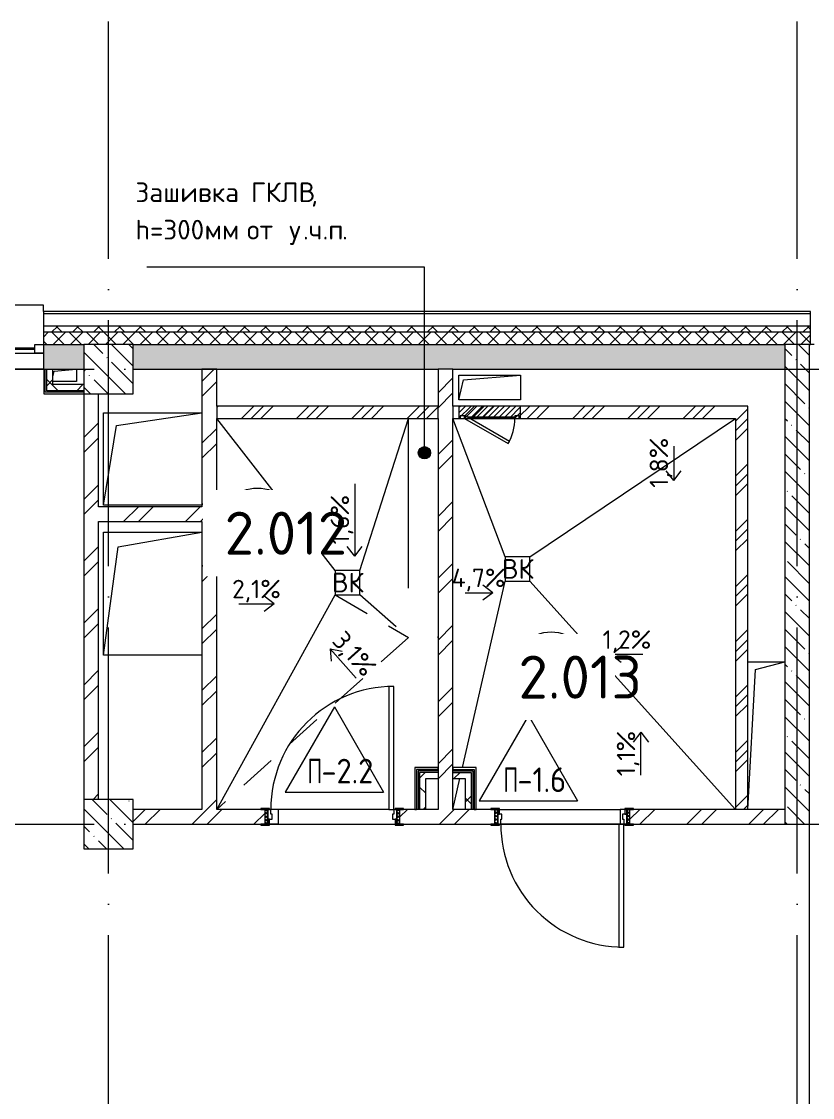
# Model space of a CAD drawing. Header units: millimetres. Extents: x -68946 to 288321, y -402657 to 324925.
# Drawn here: x 62241 to 68674, y -69842 to -61093 of the extents above; entities that cross this region are included whole.
import ezdxf

# ---------------------------------------------------------------- set-up
doc = ezdxf.new("R2010")
doc.units = ezdxf.units.MM
doc.linetypes.add('ADSK_Линия сетки', pattern=[2500, 2000, -250, 0, -250])
doc.linetypes.add('ADSK_Невидимые', pattern=[500, 300, -200])
for name, color, linetype, lineweight in [('A-AREA-____-IDEN', 250, 'Continuous', 9), ('A-DETL-____-HDLN', 90, 'ADSK_Невидимые', 9), ('A-DETL-GENF-OTLN', 250, 'Continuous', 5), ('A-DOOR-____-MCUT', 250, 'Continuous', 5), ('A-DOOR-____-OTLN', 250, 'Continuous', 5), ('A-DOOR-FRAM-MCUT', 31, 'Continuous', 5), ('A-DOOR-FRAM-OTLN', 31, 'Continuous', 5), ('A-FLOR-____-IDEN', 11, 'Continuous', 9), ('A-FLOR-____-OTLN', 192, 'Continuous', 9), ('A-GENM-____-MCUT', 250, 'Continuous', 25), ('A-GENM-____-OTLN', 250, 'Continuous', 9), ('A-GLAZ-____-MCUT', 250, 'Continuous', 9), ('A-GLAZ-____-OTLN', 250, 'Continuous', 5), ('A-WALL-____-MCUT', 250, 'Continuous', 13), ('A-WALL-____-PATT', 250, 'Continuous', 13), ('A-WALL-FNSH-MCUT', 250, 'Continuous', 13), ('G-____-____-DIMS', 250, 'Continuous', 9), ('G-____-____-TEXT', 250, 'Continuous', 9), ('I-WALL-____-OTLN', 250, 'Continuous', 9), ('S-COLS-____-MCUT', 250, 'Continuous', 25), ('S-COLS-____-OTLN', 250, 'Continuous', 9), ('S-GRID-____-OTLN', 250, 'Continuous', 9)]:
    doc.layers.add(name, color=color, linetype=linetype, lineweight=lineweight)
doc.styles.add('ISOCPEUR_1', font='isocpeur.ttf', dxfattribs={"width": 0.9, "height": 250})
doc.styles.add('ISOCPEUR_2', font='isocpeur.ttf', dxfattribs={"height": 160})
doc.styles.add('ISOCPEUR_4', font='isocpeur.ttf', dxfattribs={"height": 300})
doc.styles.add('ISOCPEUR_5', font='isocpeur.ttf', dxfattribs={"height": 8})
pattern_1 = [(45, (-601.3, -122294.8), (-251.4472, 251.4472), []), (45, (-601.3, -121913.8), (-251.4472, 251.4472), [])]
pattern_2 = [(135, (1751.41, 124.685), (-14.14214, -14.14214), []), (225, (1751.41, 124.685), (14.14214, -14.14214), [])]
pattern_3 = [(45, (-371.384, 124.685), (-14.1421, 14.1421), []), (135, (-371.384, 124.685), (-14.1421, -14.1421), [])]
pattern_4 = [(45, (-601.3, -122294.8), (-224.5064, 224.5064), []), (45, (-521.92, -122294.8), (0, 449.0128), []), (45, (-680.67, -122294.8), (0, 449.0128), [])]
pattern_5 = [(135, (-601.3, -122294.79), (-142.5612, -142.5612), []), (135, (-458.73, -122294.79), (-142.5612, -142.5612), [252.016, -50.403, 3.353, -47.05])]
pattern_6 = [(45, (-601.3, -122294.79), (-141.42136, 141.42136), []), (135, (-601.3, -122294.79), (-141.42136, -141.42136), [])]

# ---------------------------------------------------------------- blocks, each defined once
blk = doc.blocks.new('Дверь_СКБ_1Ст_Внутренняя - Д-5п_1100x2100h_С_У МГН-41887146-АР1_Маркировочный план 2 этажа С1')
at = {"layer": 'A-DOOR-____-OTLN'}
h = blk.add_hatch(dxfattribs=at)
h.set_pattern_fill('FP_8', color=256, style=0, pattern_type=2)
h.set_pattern_definition(pattern_2)
h.paths.add_polyline_path([(562.5, 60), (537.5, 60), (537.5, -60), (562.5, -60)])
at = {"layer": 'A-DOOR-FRAM-OTLN'}
h = blk.add_hatch(dxfattribs=at)
h.set_pattern_fill('FP_9', color=256, style=0, pattern_type=2)
h.set_pattern_definition(pattern_3)
h.paths.add_polyline_path([(-537.5, 60), (-537.5, -60), (-512.5, -60), (-512.5, 60)])
at = {"layer": 'A-DOOR-____-MCUT'}
for p, q in [((-487.5, 1060), (-487.5, 60)), ((-447.5, 1060), (-487.5, 1060)), ((-447.5, 60), (-447.5, 1060)), ((-487.5, 60), (-447.5, 60))]:
    blk.add_line(p, q, dxfattribs=at)
at = {"layer": 'A-DOOR-____-OTLN'}
blk.add_arc((-487.5, 60), 1000, 360, 90, dxfattribs=at)
at = {"layer": 'A-DOOR-FRAM-MCUT'}
for p, q in [((-497.5, 68), (-567.5, 68)), ((-567.5, 68), (-567.5, 60)), ((-567.5, 60), (-497.5, 60)), ((-512.5, 60), (-537.5, 60)), ((-537.5, 60), (-537.5, -60)), ((-487.5, 60), (-512.5, 60)), ((-512.5, 60), (-512.5, -20)), ((-512.5, -60), (-512.5, 60)), ((-497.5, 60), (-512.5, 60)), ((-512.5, 60), (-512.5, 59)), ((-512.5, 59), (-497.5, 59)), ((-497.5, 60), (-497.5, 68)), ((-497.5, 59), (-497.5, 60)), ((-487.5, 20), (-487.5, 60)), ((-477.5, 20), (-487.5, 20)), ((-477.5, -20), (-477.5, 20)), ((512.5, 20), (502.5, 20)), ((502.5, 20), (502.5, -20)), ((512.5, 60), (512.5, 20)), ((537.5, 60), (512.5, 60)), ((592.5, 68), (522.5, 68)), ((522.5, 68), (522.5, 60)), ((537.5, 60), (522.5, 60)), ((522.5, 60), (522.5, 59)), ((522.5, 60), (592.5, 60)), ((522.5, 59), (537.5, 59)), ((537.5, -20), (537.5, 60)), ((562.5, 60), (537.5, 60)), ((537.5, 60), (537.5, -60)), ((537.5, 59), (537.5, 60)), ((562.5, -60), (562.5, 60)), ((592.5, 60), (592.5, 68)), ((-497.5, -60), (-567.5, -60)), ((-567.5, -60), (-567.5, -68)), ((-567.5, -68), (-497.5, -68)), ((-537.5, -60), (-512.5, -60)), ((-512.5, -20), (-477.5, -20)), ((-497.5, -20), (-512.5, -20)), ((-512.5, -20), (-512.5, -60)), ((-512.5, -60), (-497.5, -60)), ((-497.5, -60), (-497.5, -20)), ((-497.5, -68), (-497.5, -60)), ((502.5, -20), (537.5, -20)), ((537.5, -20), (522.5, -20)), ((522.5, -20), (522.5, -60)), ((522.5, -60), (537.5, -60)), ((592.5, -60), (522.5, -60)), ((522.5, -60), (522.5, -68)), ((522.5, -68), (592.5, -68)), ((537.5, -60), (537.5, -20)), ((537.5, -60), (562.5, -60)), ((592.5, -68), (592.5, -60))]:
    blk.add_line(p, q, dxfattribs=at)
blk = doc.blocks.new('Дверь_СКБ_1Ст_Внутренняя - Д-4л_1100x2100h_С_У персонала_ Душ персонала-41887118-АР1_Маркировочный план 2 этажа С1')
at = {"layer": 'A-DOOR-____-OTLN'}
h = blk.add_hatch(dxfattribs=at)
h.set_pattern_fill('FP_8', color=256, style=0, pattern_type=2)
h.set_pattern_definition(pattern_2)
h.paths.add_polyline_path([(562.5, -60), (562.5, 60), (537.5, 60), (537.5, -60)])
at = {"layer": 'A-DOOR-FRAM-OTLN'}
h = blk.add_hatch(dxfattribs=at)
h.set_pattern_fill('FP_9', color=256, style=0, pattern_type=2)
h.set_pattern_definition(pattern_3)
h.paths.add_polyline_path([(-512.5, -60), (-512.5, 60), (-537.5, 60), (-537.5, -60)])
at = {"layer": 'A-DOOR-____-MCUT'}
for p, q in [((512.5, 1060), (472.5, 1060)), ((472.5, 1060), (472.5, 60)), ((512.5, 60), (512.5, 1060)), ((472.5, 60), (512.5, 60))]:
    blk.add_line(p, q, dxfattribs=at)
at = {"layer": 'A-DOOR-____-OTLN'}
blk.add_arc((512.5, 60), 1000, 90, 180, dxfattribs=at)
at = {"layer": 'A-DOOR-FRAM-MCUT'}
for p, q in [((-497.5, 68), (-567.5, 68)), ((-567.5, 68), (-567.5, 60)), ((-567.5, 60), (-497.5, 60)), ((-512.5, 60), (-537.5, 60)), ((-537.5, 60), (-537.5, -60)), ((-487.5, 60), (-512.5, 60)), ((-512.5, 60), (-512.5, -20)), ((-512.5, -60), (-512.5, 60)), ((-497.5, 60), (-512.5, 60)), ((-512.5, 60), (-512.5, 59)), ((-512.5, 59), (-497.5, 59)), ((-497.5, 60), (-497.5, 68)), ((-497.5, 59), (-497.5, 60)), ((-487.5, 20), (-487.5, 60)), ((-477.5, 20), (-487.5, 20)), ((-477.5, -20), (-477.5, 20)), ((512.5, 20), (502.5, 20)), ((502.5, 20), (502.5, -20)), ((512.5, 60), (512.5, 20)), ((537.5, 60), (512.5, 60)), ((592.5, 68), (522.5, 68)), ((522.5, 68), (522.5, 60)), ((537.5, 60), (522.5, 60)), ((522.5, 60), (522.5, 59)), ((522.5, 60), (592.5, 60)), ((522.5, 59), (537.5, 59)), ((537.5, -20), (537.5, 60)), ((562.5, 60), (537.5, 60)), ((537.5, 60), (537.5, -60)), ((537.5, 59), (537.5, 60)), ((562.5, -60), (562.5, 60)), ((592.5, 60), (592.5, 68)), ((-497.5, -60), (-567.5, -60)), ((-567.5, -60), (-567.5, -68)), ((-567.5, -68), (-497.5, -68)), ((-537.5, -60), (-512.5, -60)), ((-512.5, -20), (-477.5, -20)), ((-497.5, -20), (-512.5, -20)), ((-512.5, -20), (-512.5, -60)), ((-512.5, -60), (-497.5, -60)), ((-497.5, -60), (-497.5, -20)), ((-497.5, -68), (-497.5, -60)), ((502.5, -20), (537.5, -20)), ((537.5, -20), (522.5, -20)), ((522.5, -20), (522.5, -60)), ((522.5, -60), (537.5, -60)), ((592.5, -60), (522.5, -60)), ((522.5, -60), (522.5, -68)), ((522.5, -68), (592.5, -68)), ((537.5, -60), (537.5, -20)), ((537.5, -60), (562.5, -60)), ((592.5, -68), (592.5, -60))]:
    blk.add_line(p, q, dxfattribs=at)
blk = doc.blocks.new('_Wn_-As_OpeningMEP_floor__Rectangular - _Wn_-As_OpeningMEP_floor__Rectangular-32466844-АР1_Маркировочный план 2 этажа С1')
at = {"layer": 'A-DETL-GENF-OTLN'}
for p, q in [((-296.3, 321.3), (400, 425)), ((-400, -325), (-296.3, 321.3))]:
    blk.add_line(p, q, dxfattribs=at)
blk = doc.blocks.new('_Wn_-As_OpeningMEP_floor__Rectangular - _Wn_-As_OpeningMEP_floor__Rectangular-39661376-АР1_Маркировочный план 2 этажа С1')
at = {"layer": 'A-DETL-GENF-OTLN'}
for p, q in [((-281, 431), (400, 550)), ((-400, -450), (-281, 431))]:
    blk.add_line(p, q, dxfattribs=at)
blk = doc.blocks.new('_Wn_-As_OpeningMEP_floor__Rectangular - _Wn_-As_OpeningMEP_floor__Rectangular-V14-АР1_Маркировочный план 2 этажа С1')
at = {"layer": 'A-DETL-GENF-OTLN'}
for p, q in [((-250, -50), (-212.2, 112.2)), ((-212.2, 112.2), (250, 150))]:
    blk.add_line(p, q, dxfattribs=at)
blk = doc.blocks.new('_Wn_-As_OpeningMEP_floor__Rectangular - _Wn_-As_OpeningMEP_floor__Rectangular-32466877-АР1_Маркировочный план 2 этажа С1')
at = {"layer": 'A-DETL-GENF-OTLN'}
for p, q in [((-87.4, 587.4), (150, 650)), ((-150, -550), (-87.4, 587.4))]:
    blk.add_line(p, q, dxfattribs=at)
blk = doc.blocks.new('Окно_СКБ_1Ст1 - 120_Окно_СКБ_1Ст_1200_ОКп13-37619678-АР1_Маркировочный план 2 этажа С1')
at = {"layer": 'A-GLAZ-____-MCUT'}
for p, q in [((-600, -195), (-600, -125)), ((-600, -125), (-530, -125)), ((-530, -125), (-530, -195)), ((530, -195), (530, -125)), ((530, -125), (600, -125)), ((600, -125), (600, -195)), ((-530, -195), (-600, -195)), ((600, -195), (530, -195))]:
    blk.add_line(p, q, dxfattribs=at)
at = {"layer": 'A-GLAZ-____-MCUT', "lineweight": 5}
for p, q in [((530, -155), (-530, -155)), ((530, -165), (-530, -165))]:
    blk.add_line(p, q, dxfattribs=at)
at = {"layer": 'A-GLAZ-____-OTLN'}
blk.add_line((-600, -195), (600, -195), dxfattribs=at)
blk = doc.blocks.new('WNW_Отлив1 - Отлив_металлический 2-28598878-АР1_Маркировочный план 2 этажа С1')
at = {"layer": 'A-GLAZ-____-OTLN'}
for p, q in [((600, 320), (-600, 320)), ((-600, 320), (-600, 270)), ((600, 270), (600, 320))]:
    blk.add_line(p, q, dxfattribs=at)
blk = doc.blocks.new('BSC_Колонна _Прямоугольная - 400x400-V45-АР1_Маркировочный план 2 этажа С1')
at = {"layer": 'S-COLS-____-OTLN', "lineweight": 5}
h = blk.add_hatch(dxfattribs=at)
h.set_pattern_fill('FP_49', color=256, style=0, pattern_type=2)
h.set_pattern_definition([(135, (-63550, -58375), (-142.5619, -142.5619), []), (135, (-63407.44, -58375), (-142.5619, -142.5619), [252.016, -50.403, 3.353, -47.05])])
h.paths.add_polyline_path([(-200, -200), (200, -200), (200, 200), (-200, 200), (-200, -53.2)])
at = {"layer": 'S-COLS-____-MCUT', "lineweight": 5}
for p, q in [((200, 200), (-200, 200)), ((-200, 200), (-200, -200)), ((200, -200), (200, 200)), ((-200, -200), (200, -200))]:
    blk.add_line(p, q, dxfattribs=at)
blk = doc.blocks.new('BSC_Колонна _Прямоугольная - 400x400-V46-АР1_Маркировочный план 2 этажа С1')
at = {"layer": 'S-COLS-____-OTLN', "lineweight": 5}
h = blk.add_hatch(dxfattribs=at)
h.set_pattern_fill('FP_50', color=256, style=0, pattern_type=2)
h.set_pattern_definition([(135, (-63550, -54675), (-142.5619, -142.5619), []), (135, (-63407.44, -54675), (-142.5619, -142.5619), [252.016, -50.403, 3.353, -47.05])])
h.paths.add_polyline_path([(-200, -200), (200, -200), (200, 200), (-200, 200)])
at = {"layer": 'S-COLS-____-MCUT', "lineweight": 5}
for p, q in [((200, 200), (-200, 200)), ((-200, 200), (-200, -200)), ((200, -200), (200, 200)), ((-200, -200), (200, -200))]:
    blk.add_line(p, q, dxfattribs=at)
blk = doc.blocks.new('_Wn_-As_OpeningMEP_floor__Rectangular - _Wn_-As_OpeningMEP_floor__Rectangular-V53-АР1_Маркировочный план 2 этажа С1')
at = {"layer": 'A-DETL-GENF-OTLN'}
for p, q in [((-82.3, 82.3), (98.2, 99.8)), ((-91.7, 38.5), (-82.3, 82.3))]:
    blk.add_line(p, q, dxfattribs=at)
blk = doc.blocks.new('АР_Люк - ЛРС_ВК_500х400_наружный_NCS S 1000-N-42736189-АР1_Маркировочный план 2 этажа С1')
at = {"layer": 'A-DOOR-____-OTLN'}
h = blk.add_hatch(dxfattribs=at)
h.set_pattern_fill('FP_53', color=256, style=0, pattern_type=2)
h.set_pattern_definition([(45, (125, 0), (-22.6274, 22.6274), [])])
h.paths.add_polyline_path([(53.1, 50), (-125, 50), (-125, -50), (375, -50), (375, 50)])
at = {"layer": 'A-DETL-GENF-OTLN'}
for p, q in [((375, 50), (-125, 50)), ((-125, 50), (-125, -50)), ((375, -50), (375, 50)), ((-125, -50), (375, -50))]:
    blk.add_line(p, q, dxfattribs=at)
at = {"layer": 'A-DOOR-____-MCUT', "lineweight": 5}
for p, q in [((-25.1, 255), (-35.1, 237.7)), ((-35.1, 237.7), (320, 32.7)), ((330, 50), (-25.1, 255)), ((-80, 50), (-115, 50)), ((-115, 50), (-115, 30)), ((-115, 30), (-80, 30)), ((-80, 30), (-80, 50)), ((320, 32.7), (330, 50)), ((365, 50), (330, 50)), ((330, 50), (330, 30)), ((330, 30), (365, 30)), ((365, 30), (365, 50))]:
    blk.add_line(p, q, dxfattribs=at)
blk.add_arc((330, 50), 410, 150, 180, dxfattribs=at)
at = {"layer": 'A-DOOR-____-OTLN'}
blk.add_line((330, 50), (-25.1, 255), dxfattribs=at)
blk = doc.blocks.new('ASML_АР_Отделка Люка - ВО Отделка люков_Грунтовка 0_Шпатлевка 0_Окраска 0_0-42722003-АР1_Маркировочный план 2 этажа С1')
at = {"layer": 'A-GENM-____-MCUT', "lineweight": 5}
for p, q in [((-240, 3), (-250, 3)), ((-250, 3), (-250, 0)), ((177.1, 3), (-205, 3)), ((205, 3), (201, 3)), ((250, 3), (240, 3)), ((250, 0), (250, 3)), ((-250, 0), (-240, 0)), ((-205, 0), (182.3, 0)), ((199.2, 0), (205, 0)), ((240, 0), (250, 0))]:
    blk.add_line(p, q, dxfattribs=at)
blk = doc.blocks.new('AAR_СКБ_Марка_Перекрытия - Марка пола-17325028-АР1_Маркировочный план 2 этажа С1')
at = {"layer": 'A-FLOR-____-IDEN'}
for p, q in [((0, 6.932), (-4.002, 0)), ((0, 6.932), (4.002, 0)), ((-4.002, 0), (4.002, 0))]:
    blk.add_line(p, q, dxfattribs=at)
blk = doc.blocks.new('AAR_СКБ_Марка_Помещения_мал - Номер-28977439-АР1_Маркировочный план 2 этажа С1')
at = {"layer": 'A-AREA-____-IDEN'}
blk.add_circle((-0.028, 0), 3, dxfattribs=at)

msp = doc.modelspace()

# ---------------------------------------------------------------- hatches: boundary and pattern name
at = {"layer": 'A-WALL-____-PATT', "lineweight": 15, "true_color": 0x000000}
h = msp.add_hatch(dxfattribs=at)
h.set_pattern_fill('FP_16', color=18, style=0, pattern_type=2)
h.set_pattern_definition([(135, (-601.29, -122294.79), (-84.85281, -84.85281), []), (225, (-601.29, -122294.79), (84.85281, -84.85281), [])])
h.paths.add_polyline_path([(68658.7078, -63619.7883), (68658.7078, -63569.7883), (62418.9373, -63569.7883), (62418.9373, -63619.7883), (67832.2751, -63619.7883)])
h.paths.add_polyline_path([(60985.6868, -63619.7883), (61218.9373, -63619.7883), (61218.9373, -63569.7883), (60568.7078, -63569.7883), (60568.7078, -63619.7883)])
h.paths.add_polyline_path([(59668.7078, -63619.7883), (59668.7078, -63569.7883), (52248.9368, -63569.7883), (52248.9368, -63619.7883), (58703.4907, -63619.7883)])
h.paths.add_polyline_path([(49448.9368, -63619.7883), (49448.9368, -63569.7883), (47948.9368, -63569.7883), (47948.9368, -63619.7883), (48433.6081, -63619.7883)])
h.paths.add_polyline_path([(42048.9368, -63619.7883), (42698.9368, -63619.7883), (42698.9368, -63569.7883), (42048.9368, -63569.7883)])
h.paths.add_polyline_path([(45010.314, -63619.7883), (45148.9368, -63619.7883), (45148.9368, -63569.7883), (43598.9368, -63569.7883), (43598.9368, -63619.7883), (43869.2159, -63619.7883)])
h.paths.add_polyline_path([(39248.9368, -63619.7883), (40798.9368, -63619.7883), (40798.9368, -63569.7883), (39248.9368, -63569.7883)])
h.paths.add_polyline_path([(34898.9368, -63619.7883), (36448.9368, -63619.7883), (36448.9368, -63569.7883), (34898.9368, -63569.7883)])
h.paths.add_polyline_path([(32098.9368, -63619.7883), (32098.9368, -63569.7883), (30548.9368, -63569.7883), (30548.9368, -63619.7883), (31317.1372, -63619.7883)])
h.paths.add_polyline_path([(29034.9411, -63619.7883), (29648.9368, -63619.7883), (29648.9368, -63569.7883), (28998.7078, -63569.7883), (28998.7078, -63619.7883)])
h.paths.add_polyline_path([(27748.7078, -63619.7883), (27748.7078, -63569.7883), (23293.7078, -63569.7883), (23293.7078, -63619.7883), (26752.745, -63619.7883)])
h.paths.add_polyline_path([(21617.8037, -63619.7883), (22043.7078, -63619.7883), (22043.7078, -63569.7883), (21303.6859, -63569.7883), (21303.6859, -63619.7883)])
h.paths.add_polyline_path([(20403.6859, -63619.7883), (20403.6859, -63569.7883), (12148.6859, -63569.7883), (12148.6859, -63619.7883), (19906.1566, -63619.7883)])
h.paths.add_polyline_path([(9348.6859, -63619.7883), (9348.6859, -63569.7883), (8148.6859, -63569.7883), (8148.6859, -63619.7883), (8495.1761, -63619.7883)])
h.paths.add_polyline_path([(6948.6859, -63619.7883), (6948.6859, -63569.7883), (-951.3141, -63569.7883), (-951.3141, -63619.7883), (6212.9799, -63619.7883)])
h = msp.add_hatch(dxfattribs=at)
h.set_pattern_fill('FP_17', color=18, style=0, pattern_type=2)
h.set_pattern_definition([(45, (-601.29, -122294.79), (-70.71068, 70.71068), []), (135, (-601.29, -122294.79), (-70.71068, -70.71068), [])])
h.paths.add_polyline_path([(68448.7078, -63719.7883), (68658.7078, -63719.7883), (68658.7078, -63619.7883), (62418.9373, -63619.7883), (62418.9373, -63719.7872), (67832.2751, -63719.7883)])
h.paths.add_polyline_path([(60985.6868, -63719.7883), (61218.9373, -63719.7883), (61218.9373, -63619.7883), (60568.7078, -63619.7883), (60568.7078, -63719.7883)])
h.paths.add_polyline_path([(59668.7078, -63719.7883), (59668.7078, -63619.7883), (52248.9368, -63619.7883), (52248.9368, -63719.7883), (58703.4907, -63719.7883)])
h.paths.add_polyline_path([(49448.7078, -63719.7883), (49448.9368, -63719.7872), (49448.7078, -63619.7883), (47948.9368, -63619.7883), (47948.9368, -63719.7883), (49048.7125, -63719.7872)])
h.paths.add_polyline_path([(44748.7078, -63719.7883), (44748.7125, -63719.7872), (45148.9368, -63719.7872), (45148.9368, -63619.7883), (43598.9368, -63619.7883), (43598.9368, -63719.7883), (43869.2159, -63719.7883)])
h.paths.add_polyline_path([(42698.9368, -63719.7883), (42698.9368, -63619.7883), (42048.9368, -63619.7883), (42048.9368, -63719.7883)])
h.paths.add_polyline_path([(40648.7078, -63719.7883), (40798.9368, -63719.7872), (40798.9368, -63619.7883), (39248.9368, -63619.7883), (39248.9368, -63719.7883), (40445.9217, -63719.7872)])
h.paths.add_polyline_path([(35748.7078, -63719.7883), (36448.9368, -63719.7872), (36448.9368, -63619.7883), (34898.9368, -63619.7883), (34898.9368, -63719.7883), (35748.6979, -63719.7872)])
h.paths.add_polyline_path([(30548.9368, -63719.7883), (32098.9368, -63719.7883), (32098.9368, -63619.7883), (30548.9368, -63619.7883)])
h.paths.add_polyline_path([(29034.9411, -63719.7883), (29648.9368, -63719.7883), (29648.9368, -63619.7883), (28998.7078, -63619.7883), (28998.7078, -63719.7883)])
h.paths.add_polyline_path([(27748.7078, -63719.7883), (27748.7078, -63619.7883), (23293.7078, -63619.7883), (23293.7078, -63719.7883), (26752.745, -63719.7883)])
h.paths.add_polyline_path([(22043.7078, -63719.7883), (22043.7078, -63619.7883), (21303.6859, -63619.7883), (21303.6859, -63719.7883), (21617.8037, -63719.7883)])
h.paths.add_polyline_path([(20403.6859, -63719.7883), (20403.6859, -63619.7883), (12148.6859, -63619.7883), (12148.6859, -63719.7883), (19906.1566, -63719.7883)])
h.paths.add_polyline_path([(9348.6859, -63719.7883), (9348.6859, -63619.7883), (8148.6859, -63619.7883), (8148.6859, -63719.7883), (8498.7078, -63719.7883)])
h.paths.add_polyline_path([(6948.6859, -63719.7883), (6948.6859, -63619.7883), (-901.3141, -63619.7883), (-901.3141, -63719.7883), (6212.9799, -63719.7883)])
h = msp.add_hatch(dxfattribs=at)
h.set_pattern_fill('FP_24', color=18, style=0, pattern_type=2)
h.set_pattern_definition([(50, (-601.3, -122294.8), (364.3679, -31.8783), [38.1, -419.1]), (355, (-601.3, -122294.8), (-70.4859, 382.1133), [30.48, -335.28]), (100.451, (-570.93, -122297.45), (293.885, 350.2334), [32.38, -356.18]), (46.184, (-601.3, -122193.2), (542.1585, -84.0858), [57.15, -628.65]), (96.636, (-556.1, -122200.2), (474.805, 494.8554), [48.57, -534.27]), (351.184, (-601.3, -122193.2), (474.8102, 494.85), [45.72, -502.92]), (21, (-550.5, -122218.6), (303.2285, -204.5305), [38.1, -419.1]), (326, (-550.5, -122218.6), (123.6039, 368.376), [30.48, -335.28]), (71.451, (-525.22, -122235.63), (426.8341, 163.8427), [32.38, -356.18]), (37.5, (-601.29, -122294.79), (6.17665, 169.11015), [16.764, -314.452, 16.764, -323.596, -336.55]), (37.5, (-601.29, -122294.79), (6.17665, 169.11015), [-671.576, 16.764, -319.786]), (7.5, (-601.3, -122294.79), (133.63888, 200.3615), [16.764, -177.292, 16.764, -306.832, -128.27]), (7.5, (-601.3, -122294.79), (133.63888, 200.3615), [-517.652, 16.764, -111.506]), (327.5, (-714.58, -122294.79), (271.18182, -11.45836), [16.764, -110.236, 16.764, -379.476, -525.78]), (327.5, (-714.58, -122294.79), (271.18182, -11.45836), [-523.24, 16.764, -509.016]), (317.5, (-765.38, -122294.8), (296.2585, 50.85285), [16.764, -148.336, 16.764, -246.38, -373.38]), (317.5, (-765.38, -122294.8), (296.2585, 50.85285), [-428.244, 16.764, -356.616])])
h.paths.add_polyline_path([(68448.7078, -63919.7883), (68448.7078, -63719.7883), (63148.7078, -63719.7883), (63148.7078, -63919.7883), (67832.2751, -63919.7883)])
h.paths.add_polyline_path([(62748.7078, -63919.7883), (62748.7078, -63719.7883), (62418.9373, -63719.7883), (62418.9373, -63919.7883)])
h.paths.add_polyline_path([(60943.7078, -63919.7883), (61218.9373, -63919.7883), (61218.9373, -63719.7883), (60568.7078, -63719.7883), (60568.7078, -63919.7883)])
h.paths.add_polyline_path([(59668.7078, -63919.7883), (59668.7078, -63719.7883), (58648.7078, -63719.7883), (58648.7078, -63919.7883), (58703.4907, -63919.7883)])
h.paths.add_polyline_path([(58248.7078, -63919.7883), (58248.7078, -63719.7883), (54148.7078, -63719.7883), (54148.7078, -63919.7883), (57562.3926, -63919.7883)])
h.paths.add_polyline_path([(52998.7078, -63919.7883), (53748.7078, -63919.7883), (53748.7078, -63719.7883), (52248.9368, -63719.7883), (52248.9368, -63919.7883), (52998.0004, -63919.7883)])
h.paths.add_polyline_path([(49448.7078, -63919.7883), (49448.9368, -63919.7883), (49448.7078, -63719.7883)])
h.paths.add_polyline_path([(49048.7078, -63919.7883), (49048.7078, -63719.7883), (47948.9368, -63719.7883), (47948.9368, -63919.7883), (48433.6081, -63919.7883)])
h.paths.add_polyline_path([(44748.7078, -63919.7883), (44748.7078, -63719.7883), (43598.9368, -63719.7883), (43598.9368, -63919.7883), (43869.2159, -63919.7883)])
h.paths.add_polyline_path([(42048.9368, -63919.7883), (42698.9368, -63919.7883), (42698.9368, -63719.7883), (42048.9368, -63719.7883)])
h.paths.add_polyline_path([(40798.9368, -63919.7883), (40798.9368, -63719.7883), (40648.7078, -63719.7883), (40648.7078, -63919.7883)])
h.paths.add_polyline_path([(39248.9368, -63919.7883), (40248.7078, -63919.7883), (40248.7078, -63719.7883), (39248.9368, -63719.7883)])
h.paths.add_polyline_path([(35748.7078, -63919.7883), (36448.9368, -63919.7883), (36448.9368, -63719.7883), (35748.7078, -63719.7883)])
h.paths.add_polyline_path([(35348.7078, -63919.7883), (35348.7078, -63719.7883), (34898.9368, -63719.7883), (34898.9368, -63919.7883)])
h.paths.add_polyline_path([(32033.7078, -63919.7883), (32098.9368, -63919.7883), (32098.9368, -63719.7883), (31123.7078, -63719.7883), (31123.7078, -63919.7883), (31913.7078, -63919.7883)])
h = msp.add_hatch(dxfattribs=at)
h.set_pattern_fill('FP_23', color=18, style=0, pattern_type=2)
h.set_pattern_definition(pattern_5)
h.paths.add_polyline_path([(68648.7078, -67619.7878), (68648.7078, -63719.7883), (68448.7078, -63719.7883), (68448.7078, -67619.7878)])
h = msp.add_hatch(dxfattribs=at)
h.set_pattern_fill('FP_23', color=18, style=0, pattern_type=2)
h.set_pattern_definition(pattern_5)
h.paths.add_polyline_path([(68448.7078, -67619.7878), (68648.7078, -67619.7878), (68648.7078, -63719.7883), (68448.7078, -63719.7883), (68448.7078, -67271.1243)])
h = msp.add_hatch(dxfattribs=at)
h.set_pattern_fill('FP_25', color=18, style=0, pattern_type=2)
h.set_pattern_definition(pattern_6)
h.paths.add_polyline_path([(62496.9373, -64094.7878), (62496.9373, -63919.7883), (62446.9373, -63919.7883), (62446.9373, -64094.7878)])
h = msp.add_hatch(dxfattribs=at)
h.set_pattern_fill('FP_4', color=18, style=0, pattern_type=2)
h.set_pattern_definition(pattern_1)
h.paths.add_polyline_path([(63828.7078, -67499.7878), (63828.7078, -63919.7883), (63708.7078, -63919.7883), (63708.7078, -67499.7878)])
h = msp.add_hatch(dxfattribs=at)
h.set_pattern_fill('FP_4', color=18, style=0, pattern_type=2)
h.set_pattern_definition(pattern_1)
h.paths.add_polyline_path([(65748.7078, -67499.7878), (65748.7078, -63919.7883), (65628.7078, -63919.7883), (65628.7078, -67499.7878)])
h = msp.add_hatch(dxfattribs=at)
h.set_pattern_fill('FP_25', color=18, style=0, pattern_type=2)
h.set_pattern_definition(pattern_6)
h.paths.add_polyline_path([(62748.7078, -64094.7878), (62748.7078, -64044.7878), (62496.9373, -64044.7878), (62496.9373, -64094.7878)])
h = msp.add_hatch(dxfattribs=at)
h.set_pattern_fill('FP_4', color=18, style=0, pattern_type=2)
h.set_pattern_definition(pattern_1)
h.paths.add_polyline_path([(62868.7078, -67419.7878), (62868.7078, -64119.7878), (62748.7078, -64119.7878), (62748.7078, -67419.7878)])
h = msp.add_hatch(dxfattribs=at)
h.set_pattern_fill('FP_7', color=18, style=0, pattern_type=2)
h.set_pattern_definition(pattern_4)
h.paths.add_polyline_path([(65628.7078, -64319.7883), (65628.7078, -64219.7883), (63828.7078, -64219.7883), (63828.7078, -64319.7883), (65550.079, -64319.7883)])
h = msp.add_hatch(dxfattribs=at)
h.set_pattern_fill('FP_7', color=18, style=0, pattern_type=2)
h.set_pattern_definition(pattern_4)
h.paths.add_polyline_path([(68048.7078, -64319.7883), (68048.7078, -64219.7883), (65748.7078, -64219.7883), (65748.7078, -64319.7883), (65808.7078, -64319.7883), (65808.7078, -64312.7883), (65798.7078, -64312.7883), (65798.7078, -64309.7883), (65808.7078, -64309.7883), (65808.7078, -64299.7883), (65843.7078, -64299.7883), (65843.7078, -64309.7883), (65849.5823, -64309.6134), (65853.7078, -64302.4678), (65866.3873, -64309.7883), (66253.7078, -64309.7883), (66253.7078, -64299.7883), (66288.7078, -64299.7883), (66288.7078, -64309.7883), (66298.7078, -64309.7883), (66298.7078, -64312.7883), (66288.7078, -64312.7883), (66288.7078, -64319.7883), (67832.2751, -64319.7883)])
h.paths.add_polyline_path([(66253.7078, -64319.7883), (66253.7078, -64312.7883), (65871.5835, -64312.7883), (65883.7078, -64319.7883), (66208.7782, -64319.7883)])
h.paths.add_polyline_path([(65843.7078, -64319.7883), (65847.7493, -64312.7883), (65843.7078, -64312.7883)])
h = msp.add_hatch(dxfattribs=at)
h.set_pattern_fill('FP_7', color=18, style=0, pattern_type=2)
h.set_pattern_definition(pattern_4)
h.paths.add_polyline_path([(68048.7078, -67499.7878), (68148.7078, -67499.7878), (68148.7078, -64219.7883), (68048.7078, -64219.7883), (68048.7078, -67271.1243)])
h = msp.add_hatch(dxfattribs=at)
h.set_pattern_fill('FP_4', color=18, style=0, pattern_type=2)
h.set_pattern_definition(pattern_1)
h.paths.add_polyline_path([(63267.8829, -65159.7878), (63708.7078, -65159.7878), (63708.7078, -65039.7878), (62868.7078, -65039.7878), (62868.7078, -65159.7878)])
h = msp.add_hatch(dxfattribs=at)
h.set_pattern_fill('FP_25', color=18, style=0, pattern_type=2)
h.set_pattern_definition(pattern_6)
h.paths.add_polyline_path([(65528.7078, -67499.7878), (65528.7078, -67199.7878), (65478.7078, -67199.7878), (65478.7078, -67499.7878)])
h = msp.add_hatch(dxfattribs=at)
h.set_pattern_fill('FP_25', color=18, style=0, pattern_type=2)
h.set_pattern_definition(pattern_6)
h.paths.add_polyline_path([(65748.7078, -67249.7878), (65848.7078, -67249.7878), (65848.7078, -67199.7878), (65748.7078, -67199.7878)])
h = msp.add_hatch(dxfattribs=at)
h.set_pattern_fill('FP_25', color=18, style=0, pattern_type=2)
h.set_pattern_definition(pattern_6)
h.paths.add_polyline_path([(65848.7078, -67499.7878), (65898.7078, -67499.7878), (65898.7078, -67199.7878), (65848.7078, -67199.7878), (65848.7078, -67271.1243)])
h = msp.add_hatch(dxfattribs=at)
h.set_pattern_fill('FP_4', color=18, style=0, pattern_type=2)
h.set_pattern_definition(pattern_1)
h.paths.add_polyline_path([(68448.7078, -67619.7878), (68448.7078, -67499.7878), (67188.7303, -67499.7878), (67188.7303, -67619.7878), (67832.2751, -67619.7878)])
h.paths.add_polyline_path([(65348.7078, -67619.7878), (66088.7303, -67619.7878), (66088.7303, -67499.7878), (65318.7078, -67499.7878), (65318.7078, -67619.7878)])
h.paths.add_polyline_path([(64218.7078, -67619.7878), (64218.7078, -67499.7878), (63148.7078, -67499.7878), (63148.7078, -67619.7878), (64188.7078, -67619.7878)])
at = {"layer": 'G-____-____-TEXT', "true_color": 0x000000}
h = msp.add_hatch(color=18, dxfattribs=at)
edge = h.paths.add_edge_path()
edge.add_arc((65517.816, -64599.7859), 50, 0, 360)

# ---------------------------------------------------------------- linework, layer by layer
at = {"layer": 'A-DETL-____-HDLN', "color": 18, "true_color": 0x000000}
for p, q in [((64791.4598, -65756.0795), (65388.7078, -66100.67)), ((65388.7078, -66100.67), (63828.7078, -67499.7878))]:
    msp.add_line(p, q, dxfattribs=at)
at = {"layer": 'A-FLOR-____-OTLN', "color": 18, "lineweight": 5, "true_color": 0x000000}
for p, q in [((68688.7078, -63719.7275), (68658.7078, -63719.7275)), ((62688.648, -63919.7883), (62688.648, -64019.6099)), ((62688.648, -64019.6099), (62496.9373, -64019.6099)), ((65798.7467, -64169.7872), (65798.7467, -63969.7872)), ((65798.7467, -63969.7872), (66298.7467, -63969.7872)), ((66298.7467, -63969.7872), (66298.7467, -64169.7872)), ((66298.7467, -64169.7872), (65798.7467, -64169.7872)), ((62908.6759, -65024.7859), (62908.6759, -64274.7859)), ((62908.6759, -64274.7859), (63708.7078, -64274.7859)), ((65388.7078, -65700.67), (65388.7078, -64319.7883)), ((63708.7078, -65024.7859), (62908.6759, -65024.7859)), ((62908.7019, -66244.9649), (62908.7019, -65244.9649)), ((62908.7019, -65244.9649), (63708.7019, -65244.9649)), ((66173.9261, -65444.7878), (66173.9261, -65644.7878)), ((66373.9261, -65444.7878), (66173.9261, -65444.7878)), ((66373.9261, -65644.7878), (66373.9261, -65444.7878)), ((64791.4598, -65556.0795), (64791.4598, -65756.0795)), ((64991.4598, -65556.0795), (64791.4598, -65556.0795)), ((64991.4598, -65756.0795), (64991.4598, -65556.0795)), ((66173.9261, -65644.7878), (66373.9261, -65644.7878)), ((64791.4598, -65756.0795), (64991.4598, -65756.0795)), ((65628.7078, -66100.67), (65623.7078, -66100.67)), ((65628.7078, -66099.7878), (65624.8576, -66099.7878)), ((63708.7019, -66244.9649), (62908.7019, -66244.9649)), ((68148.7078, -66299.8468), (68448.7078, -66299.8468)), ((65228.7078, -67499.7878), (64268.7078, -67499.7878)), ((65228.7078, -67499.7878), (64328.7078, -67499.7878)), ((64328.7078, -67499.7878), (64328.7078, -67619.7878)), ((67148.7303, -67499.7878), (67108.7078, -67499.7878)), ((67108.7078, -67499.7878), (67108.7078, -67619.7878)), ((64328.7078, -67619.7878), (64258.7078, -67619.7878)), ((67098.7303, -67619.7878), (66138.7303, -67619.7878)), ((68648.7078, -70919.7883), (68648.7078, -67619.7878))]:
    msp.add_line(p, q, dxfattribs=at)
at = {"layer": 'A-FLOR-____-OTLN', "color": 18, "true_color": 0x000000}
for p, q in [((64791.4598, -65556.0795), (63828.7078, -64319.7883)), ((64991.4598, -65556.0795), (65388.7078, -64319.7883)), ((66173.9261, -65444.7878), (65748.7078, -64319.7883)), ((66373.9261, -65444.7878), (68048.7078, -64319.7883)), ((65826.6454, -67159.7878), (66173.9261, -65644.7878)), ((68048.7078, -67499.7878), (66373.9261, -65644.7878)), ((63828.7078, -67499.7878), (64791.4598, -65756.0795)), ((65288.7078, -66013.9256), (64991.4598, -65756.0795)), ((65748.7078, -67499.7878), (65806.0149, -67249.7878)), ((66128.7303, -67499.7878), (67108.7078, -67499.7878))]:
    msp.add_line(p, q, dxfattribs=at)
at = {"layer": 'A-WALL-____-MCUT', "color": 18, "lineweight": 15, "true_color": 0x000000}
for p, q in [((68658.7078, -63469.7883), (62418.9373, -63469.7883)), ((62418.9373, -63569.7883), (62418.9373, -63719.7883)), ((68658.7078, -63569.7883), (62418.9373, -63569.7883)), ((68658.7078, -63719.7883), (68658.7078, -63569.7883)), ((68658.7078, -63619.7883), (62418.9373, -63619.7883)), ((62418.9373, -63719.7883), (62748.7078, -63719.7883)), ((62418.9373, -63719.7883), (62418.9373, -63919.7883)), ((63148.7078, -63719.7883), (68448.7078, -63719.7883)), ((68448.7078, -63719.7883), (68448.7078, -67619.7878)), ((68648.7078, -63719.7883), (68448.7078, -63719.7883)), ((68648.7078, -63719.7883), (68658.7078, -63719.7883)), ((68648.7078, -67619.7878), (68648.7078, -63719.7883)), ((62418.9373, -63919.7883), (62748.7078, -63919.7883)), ((62434.4373, -64107.2878), (62434.4373, -63919.7883)), ((62446.9373, -64094.7878), (62446.9373, -63919.7883)), ((62496.9373, -64044.7878), (62496.9373, -63919.7883)), ((63148.7078, -63919.7883), (63708.7078, -63919.7883)), ((63708.7078, -63919.7883), (63708.7078, -65039.7878)), ((63828.7078, -63919.7883), (63708.7078, -63919.7883)), ((63828.7078, -64219.7883), (63828.7078, -63919.7883)), ((63828.7078, -63919.7883), (65628.7078, -63919.7883)), ((65628.7078, -63919.7883), (65628.7078, -64219.7883)), ((65748.7078, -63919.7883), (65628.7078, -63919.7883)), ((65748.7078, -64219.7883), (65748.7078, -63919.7883)), ((65748.7078, -63919.7883), (68448.7078, -63919.7883)), ((62748.7078, -64044.7878), (62496.9373, -64044.7878)), ((62748.7078, -64107.2878), (62434.4373, -64107.2878)), ((62748.7078, -64094.7878), (62446.9373, -64094.7878)), ((62748.7078, -64119.7878), (62748.7078, -67419.7878)), ((62868.7078, -65039.7878), (62868.7078, -64119.7878)), ((65628.7078, -64219.7883), (63828.7078, -64219.7883)), ((63828.7078, -64219.7883), (63828.7078, -64319.7883)), ((65628.7078, -64319.7883), (65628.7078, -64219.7883)), ((68148.7078, -64219.7883), (65748.7078, -64219.7883)), ((65748.7078, -64219.7883), (65748.7078, -64319.7883)), ((68148.7078, -67499.7878), (68148.7078, -64219.7883)), ((63828.7078, -67499.7878), (63828.7078, -64319.7883)), ((63828.7078, -64319.7883), (65628.7078, -64319.7883)), ((65628.7078, -64319.7883), (65628.7078, -67499.7878)), ((65748.7078, -67499.7878), (65748.7078, -64319.7883)), ((65748.7078, -64319.7883), (65808.7078, -64319.7883)), ((65883.7078, -64319.7883), (66253.7078, -64319.7883)), ((66288.7078, -64319.7883), (68048.7078, -64319.7883)), ((68048.7078, -64319.7883), (68048.7078, -67499.7878)), ((63708.7078, -65039.7878), (62868.7078, -65039.7878)), ((62868.7078, -67419.7878), (62868.7078, -65159.7878)), ((62868.7078, -65159.7878), (63708.7078, -65159.7878)), ((63708.7078, -65159.7878), (63708.7078, -67499.7878)), ((65438.7078, -67159.7878), (65438.7078, -67499.7878)), ((65628.7078, -67159.7878), (65438.7078, -67159.7878)), ((65453.7078, -67174.7878), (65453.7078, -67499.7878)), ((65628.7078, -67174.7878), (65453.7078, -67174.7878)), ((65466.2078, -67187.2878), (65466.2078, -67499.7878)), ((65628.7078, -67187.2878), (65466.2078, -67187.2878)), ((65628.7078, -67174.7878), (65628.7078, -67159.7878)), ((65938.7078, -67159.7878), (65748.7078, -67159.7878)), ((65748.7078, -67159.7878), (65748.7078, -67174.7878)), ((65748.7078, -67174.7878), (65923.7078, -67174.7878)), ((65748.7078, -67187.2878), (65911.2078, -67187.2878)), ((65911.2078, -67187.2878), (65911.2078, -67499.7878)), ((65923.7078, -67174.7878), (65923.7078, -67499.7878)), ((65938.7078, -67499.7878), (65938.7078, -67159.7878)), ((65478.7078, -67199.7878), (65478.7078, -67499.7878)), ((65628.7078, -67199.7878), (65478.7078, -67199.7878)), ((65528.7078, -67499.7878), (65528.7078, -67249.7878)), ((65528.7078, -67249.7878), (65628.7078, -67249.7878)), ((65748.7078, -67199.7878), (65898.7078, -67199.7878)), ((65748.7078, -67249.7878), (65848.7078, -67249.7878)), ((65848.7078, -67249.7878), (65848.7078, -67499.7878)), ((65898.7078, -67199.7878), (65898.7078, -67499.7878)), ((63708.7078, -67499.7878), (63148.7078, -67499.7878)), ((64188.7078, -67499.7878), (63828.7078, -67499.7878)), ((65628.7078, -67499.7878), (65348.7078, -67499.7878)), ((65438.7078, -67499.7878), (65453.7078, -67499.7878)), ((66058.7303, -67499.7878), (65748.7078, -67499.7878)), ((65923.7078, -67499.7878), (65938.7078, -67499.7878)), ((68448.7078, -67499.7878), (67218.7303, -67499.7878)), ((63148.7078, -67619.7878), (64188.7078, -67619.7878)), ((65348.7078, -67619.7878), (66058.7303, -67619.7878)), ((67218.7303, -67619.7878), (68448.7078, -67619.7878)), ((68448.7078, -67619.7878), (68648.7078, -67619.7878))]:
    msp.add_line(p, q, dxfattribs=at)
at = {"layer": 'A-WALL-FNSH-MCUT', "lineweight": 15}
for p, q in [((68658.7078, -63449.7883), (62418.9373, -63449.7883)), ((62418.9373, -63449.7883), (62418.9373, -63569.7883)), ((68658.7078, -63569.7883), (68658.7078, -63449.7883)), ((62421.9373, -63919.7883), (62421.9373, -64119.7878)), ((62421.9373, -64119.7878), (62748.7078, -64119.7878))]:
    msp.add_line(p, q, dxfattribs=at)
at = {"layer": 'G-____-____-DIMS', "color": 18, "true_color": 0x000000}
for p, q in [((67545.4725, -64546.0831), (67545.4725, -64825.9977)), ((67545.4725, -64825.9977), (67484.0864, -64745.9977)), ((67545.4725, -64825.9977), (67606.8587, -64745.9977)), ((64951.5182, -64851.8321), (64951.5182, -65440.9497)), ((64951.5182, -65440.9497), (64890.1321, -65360.9497)), ((64951.5182, -65440.9497), (65012.9044, -65360.9497)), ((66074.166, -65737.9973), (65994.166, -65676.6111)), ((64295.5327, -65828.5214), (64215.5327, -65767.1353)), ((65849.2375, -65737.9973), (66074.166, -65737.9973)), ((66074.166, -65737.9973), (65994.166, -65799.3834)), ((64009.6425, -65828.5214), (64295.5327, -65828.5214)), ((64295.5327, -65828.5214), (64215.5327, -65889.9076)), ((64750.8232, -66195.1917), (64849.9363, -66213.7618)), ((64750.8232, -66195.1917), (64758.5383, -66295.7339)), ((64963.2481, -66432.043), (64750.8232, -66195.1917)), ((67037.4589, -66239.9895), (67117.4589, -66178.6033)), ((67037.4589, -66239.9895), (67117.4589, -66301.3756)), ((67293.2096, -66239.9895), (67037.4589, -66239.9895)), ((67278.0841, -66872.5067), (67216.6979, -66952.5067)), ((67278.0841, -66872.5067), (67339.4703, -66952.5067)), ((67278.0841, -67220.6606), (67278.0841, -66872.5067))]:
    msp.add_line(p, q, dxfattribs=at)
at = {"layer": 'G-____-____-TEXT', "color": 18, "true_color": 0x000000}
for p, q in [((64900.9621, -63089.678), (63260.5663, -63089.678)), ((65517.816, -63089.678), (64900.9621, -63089.678)), ((65517.816, -64599.7859), (65517.816, -63089.678))]:
    msp.add_line(p, q, dxfattribs=at)
msp.add_circle((65517.816, -64599.7859), 50, dxfattribs=at)
at = {"layer": 'I-WALL-____-OTLN', "color": 18, "lineweight": 15, "true_color": 0x000000}
msp.add_line((62418.9373, -63919.7883), (61218.9373, -63919.7883), dxfattribs=at)
at = {"layer": 'S-GRID-____-OTLN', "color": 18, "linetype": 'ADSK_Линия сетки', "true_color": 0x000000}
for p, q in [((62948.7078, -83022.3092), (62948.7078, -61092.7832)), ((68548.7078, -83022.3092), (68548.7078, -61092.7832)), ((-4170.8434, -63919.7878), (72672.5335, -63919.7878)), ((-4170.8434, -67619.7878), (72672.5335, -67619.7878))]:
    msp.add_line(p, q, dxfattribs=at)

# ---------------------------------------------------------------- block references
at = {"layer": 'A-AREA-____-IDEN', "color": 18, "true_color": 0x000000, "xscale": 99.99999999999993, "yscale": 99.99999999999993, "zscale": 99.99999999999993}
for p in [(64162.6955, -65186.2243), (66551.606, -66356.4733)]:
    msp.add_blockref('AAR_СКБ_Марка_Помещения_мал - Номер-28977439-АР1_Маркировочный план 2 этажа С1', p, dxfattribs=at)
at = {"layer": 'A-DOOR-____-OTLN', "color": 18, "true_color": 0x000000, "rotation": 180}
for name, p in [('АР_Люк - ЛРС_ВК_500х400_наружный_NCS S 1000-N-42736189-АР1_Маркировочный план 2 этажа С1', (66173.7078, -64269.7883)), ('Дверь_СКБ_1Ст_Внутренняя - Д-5п_1100x2100h_С_У МГН-41887146-АР1_Маркировочный план 2 этажа С1', (66651.2303, -67559.7878))]:
    msp.add_blockref(name, p, dxfattribs=at)
at = {"layer": 'A-DOOR-____-OTLN', "color": 18, "true_color": 0x000000}
msp.add_blockref('Дверь_СКБ_1Ст_Внутренняя - Д-4л_1100x2100h_С_У персонала_ Душ персонала-41887118-АР1_Маркировочный план 2 этажа С1', (64756.2078, -67559.7878), dxfattribs=at)
at = {"layer": 'A-FLOR-____-IDEN', "color": 18, "true_color": 0x000000, "xscale": 99.99999999999993, "yscale": 99.99999999999993, "zscale": 99.99999999999993}
for p in [(64786.0432, -67359.5961), (66363.5976, -67429.959)]:
    msp.add_blockref('AAR_СКБ_Марка_Перекрытия - Марка пола-17325028-АР1_Маркировочный план 2 этажа С1', p, dxfattribs=at)
at = {"layer": 'A-GENM-____-OTLN', "color": 18, "lineweight": 5, "true_color": 0x000000, "rotation": 180}
msp.add_blockref('ASML_АР_Отделка Люка - ВО Отделка люков_Грунтовка 0_Шпатлевка 0_Окраска 0_0-42722003-АР1_Маркировочный план 2 этажа С1', (66048.7078, -64309.7883), dxfattribs=at)
at = {"layer": 'A-GLAZ-____-OTLN', "color": 18, "true_color": 0x000000}
for name, p in [('WNW_Отлив1 - Отлив_металлический 2-28598878-АР1_Маркировочный план 2 этажа С1', (61818.9373, -63719.7883)), ('Окно_СКБ_1Ст1 - 120_Окно_СКБ_1Ст_1200_ОКп13-37619678-АР1_Маркировочный план 2 этажа С1', (61818.9373, -63594.7883)), ('_Wn_-As_OpeningMEP_floor__Rectangular - _Wn_-As_OpeningMEP_floor__Rectangular-V53-АР1_Маркировочный план 2 этажа С1', (62588.648, -64019.6099)), ('_Wn_-As_OpeningMEP_floor__Rectangular - _Wn_-As_OpeningMEP_floor__Rectangular-V14-АР1_Маркировочный план 2 этажа С1', (66048.7467, -64119.7872)), ('_Wn_-As_OpeningMEP_floor__Rectangular - _Wn_-As_OpeningMEP_floor__Rectangular-32466844-АР1_Маркировочный план 2 этажа С1', (63308.6919, -64699.7859)), ('_Wn_-As_OpeningMEP_floor__Rectangular - _Wn_-As_OpeningMEP_floor__Rectangular-39661376-АР1_Маркировочный план 2 этажа С1', (63308.7019, -65794.9649)), ('_Wn_-As_OpeningMEP_floor__Rectangular - _Wn_-As_OpeningMEP_floor__Rectangular-32466877-АР1_Маркировочный план 2 этажа С1', (68298.7078, -66949.8173))]:
    msp.add_blockref(name, p, dxfattribs=at)
at = {"layer": 'S-COLS-____-OTLN', "color": 18, "lineweight": 5, "true_color": 0x000000}
for name, p in [('BSC_Колонна _Прямоугольная - 400x400-V45-АР1_Маркировочный план 2 этажа С1', (62948.7078, -63919.7872)), ('BSC_Колонна _Прямоугольная - 400x400-V46-АР1_Маркировочный план 2 этажа С1', (62948.7078, -67619.7878))]:
    msp.add_blockref(name, p, dxfattribs=at)

# ---------------------------------------------------------------- texts
at = {"layer": 'A-FLOR-____-IDEN', "color": 18, "true_color": 0x000000, "char_height": 200, "attachment_point": 1, "style": 'ISOCPEUR_1'}
for s, insert, width in [('\\fISOCPEUR|b0|i0|c204|p34|;\\W.7;П', (64564.7082, -67088.2103), 140.295312), ('-2.2', (64680.4634, -67088.2103), 420.885937), ('\\fISOCPEUR|b0|i0|c204|p34|;\\W.7;П', (66158.3627, -67158.5733), 140.295312), ('-1.6', (66274.1179, -67158.5733), 381.60325)]:
    msp.add_mtext(s, dxfattribs=dict(at, insert=insert, width=width))
at = {"layer": 'G-____-____-DIMS', "color": 18, "true_color": 0x000000, "char_height": 150, "attachment_point": 1, "line_spacing_factor": 1.149209, "style": 'ISOCPEUR_4'}
for s, insert, width, rotation in [('1,8%', (67349.5042, -64884.7386), 476.8756, 90), ('1,6%', (64755.5499, -65345.0891), 476.8756, 90), ('3,1%', (64870.2585, -66034.8527), 476.8756, 311.88798954), ('1,1%', (67082.1157, -67230.3421), 441.020292, 90)]:
    msp.add_mtext(s, dxfattribs=dict(at, insert=insert, width=width, rotation=rotation))
for s, insert, width in [('4,7%', (65740.594, -65542.0289), 530.658563), ('2,1%', (63953.8894, -65632.5531), 476.8756), ('1,2%', (66966.6361, -66044.0211), 476.8756)]:
    msp.add_mtext(s, dxfattribs=dict(at, insert=insert, width=width))
at = {"layer": 'G-____-____-TEXT', "color": 18, "true_color": 0x000000, "char_height": 160, "attachment_point": 1, "style": 'ISOCPEUR_5'}
for s, insert, width in [('Зашивка', (63167.9621, -62401.1364), 1026.16), ('ГКЛВ', (64107.2329, -62401.1364), 593.24875), (',  ', (64596.7121, -62401.1364), 288.6075), ('h=300', (63167.9621, -62705.4072), 681.434375), ('мм', (63730.2017, -62705.4072), 304.64125), ('от', (64074.16, -62705.4072), 304.64125), ('\\fISOCPEUR|b0|i0|c204|p34|;у', (64418.1184, -62705.4072), 136.286875), ('\\fISOCPEUR|b0|i0|c204|p34|;ч', (64576.8684, -62705.4072), 136.286875), ('\\fISOCPEUR|b0|i0|c204|p34|;п', (64735.6184, -62705.4072), 136.286875), ('\\fISOCPEUR|b0|i0|c204|p34|;.', (64530.5663, -62705.4072), 56.118125), ('\\fISOCPEUR|b0|i0|c204|p34|;.', (64689.3163, -62705.4072), 56.118125), ('\\fISOCPEUR|b0|i0|c204|p34|;.', (64848.0663, -62705.4072), 56.118125), ('ВК', (66148.6064, -65463.8944), 304.64125), ('ВК', (64766.1401, -65575.1862), 304.64125)]:
    msp.add_mtext(s, dxfattribs=dict(at, insert=insert, width=width))

# ---------------------------------------------------------------- next in the draw order: texts
at = {"layer": 'A-AREA-____-IDEN', "color": 18, "true_color": 0x000000, "char_height": 350, "width": 609.2825, "attachment_point": 1, "style": 'ISOCPEUR_2', "bg_fill": 3, "box_fill_scale": 1.5, "bg_fill_color": 256, "bg_fill_transparency": 0}
for s, insert in [('2.012', (63893.1951, -65078.7388)), ('2.013', (66282.1056, -66248.9877))]:
    msp.add_mtext(s, dxfattribs=dict(at, insert=insert))

doc.saveas('drawing.dxf')
